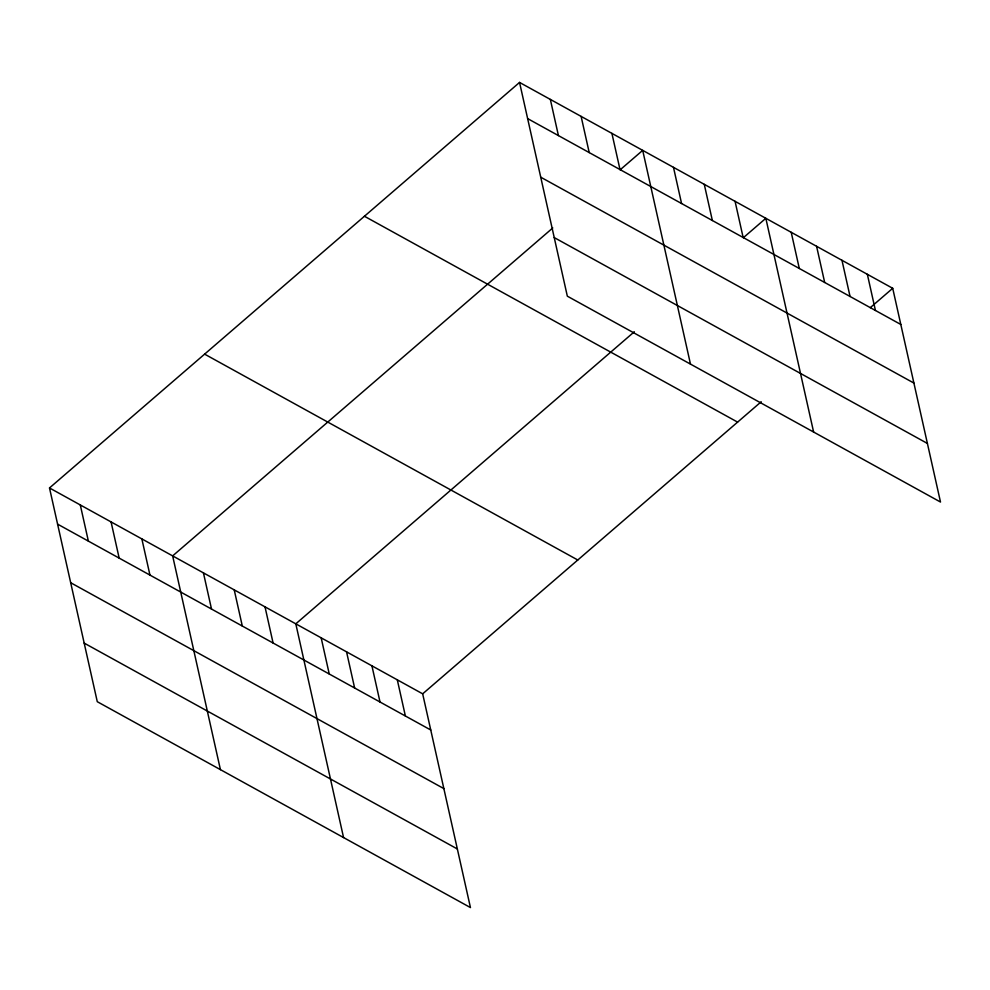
<?xml version="1.0" encoding="UTF-8"?>
<svg xmlns="http://www.w3.org/2000/svg" width="990" height="990" viewBox="0 0 990 990"><rect width="100%" height="100%" fill="white"/><g stroke="black" fill="none" stroke-linecap="round" stroke-linejoin="round"><path stroke-width="1.49" d="M49.5 487.959L422.668 693.829L470.448 907.57L97.28 701.7L49.5 487.959L519.552 82.43L892.72 288.3L940.5 502.041L567.332 296.171L519.552 82.43M552.779 227.947L172.644 555.897L220.424 769.638M620.21 169.76L642.696 150.369L690.476 364.11M634.33 331.761L295.8 623.836L343.567 837.577M743.366 237.699L765.839 218.307L813.619 432.048M422.668 693.829L761.211 401.754M870.247 307.692L892.72 288.3M527.633 118.602L900.813 324.473M540.738 177.198L913.906 383.068M554.227 237.575L927.407 443.446M364.431 216.253L737.612 422.124M204.621 354.135L577.789 560.006M57.581 524.131L430.761 730.001M70.686 582.726L443.854 788.597M84.175 643.104L457.355 848.975M867.351 274.292L875.432 310.464M841.97 260.296L850.051 296.468M816.589 246.3L824.682 282.472M791.22 232.304L799.301 268.476M735.063 201.317L743.144 237.489M704.274 184.338L712.355 220.51M673.485 167.347L681.566 203.519M611.907 133.378L620 169.55M581.118 116.399L589.211 152.571M550.341 99.408L558.422 135.581M397.299 679.821L405.38 715.993M371.918 665.824L380.012 701.997M346.55 651.828L354.63 688.001M321.168 637.832L329.249 674.004M265.011 606.845L273.091 643.017M234.222 589.867L242.303 626.039M203.433 572.876L211.513 609.048M141.855 538.907L149.948 575.079M111.078 521.928L119.159 558.1M80.289 504.937L88.37 541.109"/></g></svg>
